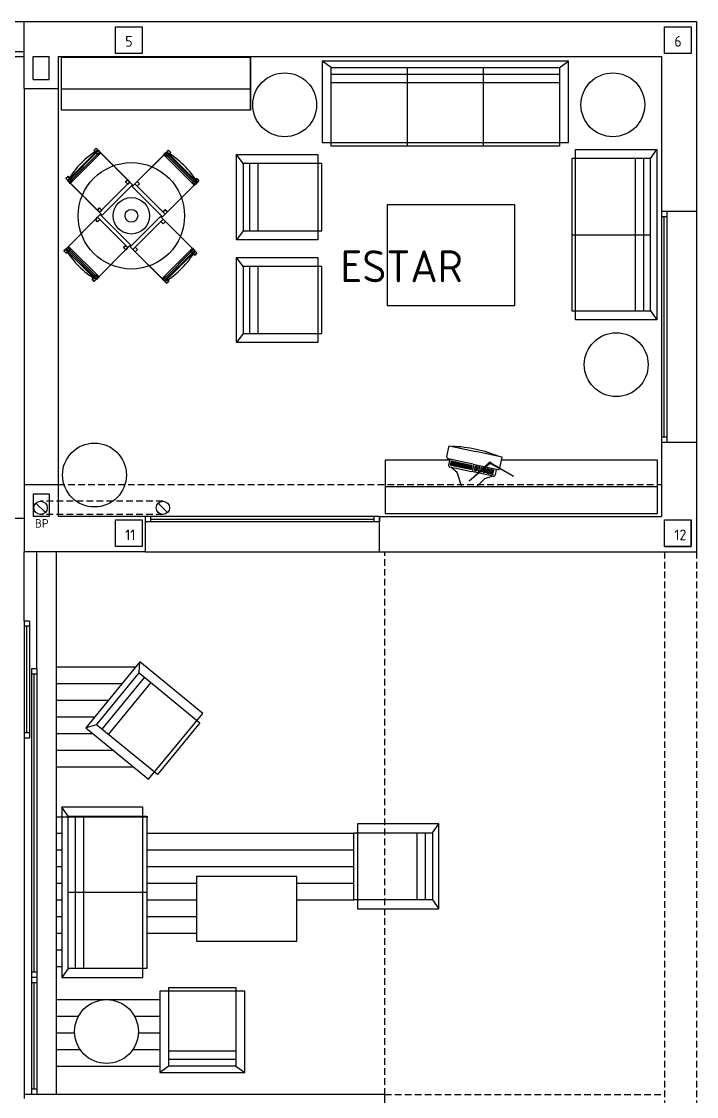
# Model space of a CAD drawing. Extents: x 37594 to 44658, y -15488 to -11373.
# Drawn here: x 43347 to 43981, y -12382 to -11373 of the extents above; entities that cross this region are included whole.
import ezdxf

# ---------------------------------------------------------------- set-up
doc = ezdxf.new("R2010")
doc.units = 0
doc.header["$LTSCALE"] = 25
doc.header["$MEASUREMENT"] = 0
doc.linetypes.add('RAYITAS', pattern=[0.375, 0.25, -0.125])
for name, color, linetype in [('CARASFIJAS', 3, 'CONTINUOUS'), ('CARPINTERIA', 5, 'CONTINUOUS'), ('MUEBLES', 4, 'CONTINUOUS'), ('MUROS', 1, 'CONTINUOUS'), ('PAVIMENTOS', 4, 'CONTINUOUS'), ('PILARES', 2, 'CONTINUOUS'), ('PLANTA', 7, 'CONTINUOUS'), ('TEXTO', 10, 'CONTINUOUS'), ('TEXTOS', 10, 'CONTINUOUS'), ('TEXTOSPIL', 7, 'CONTINUOUS')]:
    doc.layers.add(name, color=color, linetype=linetype)
doc.styles.add('DIN', font='DIN')
doc.styles.add('FUTURA', font='din.shx', dxfattribs={"height": 30})

msp = doc.modelspace()

# ---------------------------------------------------------------- linework, layer by layer
at = {"layer": 'CARASFIJAS'}
for p, q in [((43435.3, -11377.7), (43460.3, -11377.7)), ((43460.3, -11377.7), (43460.3, -11402.7)), ((43951.2, -11377.7), (43976.2, -11377.7)), ((43976.2, -11377.7), (43976.2, -11402.7)), ((43460.3, -11840.7), (43460.3, -11865.7)), ((43976.2, -11865.7), (43976.2, -11840.7)), ((43460.3, -11865.7), (43435.3, -11865.7)), ((43951.2, -11865.7), (43976.2, -11865.7))]:
    msp.add_line(p, q, dxfattribs=at)
at = {"layer": 'CARPINTERIA'}
for p, q in [((43229.3, -11400.7), (43349.3, -11400.7)), ((43229.3, -11405.7), (43349.3, -11405.7)), ((43948.2, -11550.7), (43948.2, -11767.7)), ((43953.2, -11550.7), (43953.2, -11767.7)), ((43948.2, -11555.7), (43953.2, -11555.7)), ((43950.7, -11762.7), (43950.7, -11555.7)), ((43948.2, -11762.7), (43953.2, -11762.7)), ((43683.3, -11837.7), (43463.3, -11837.7)), ((43463.3, -11842.7), (43463.3, -11837.7)), ((43683.3, -11842.7), (43463.3, -11842.7)), ((43468.3, -11842.7), (43468.3, -11837.7)), ((43468.3, -11840.2), (43678.3, -11840.2)), ((43678.3, -11842.7), (43678.3, -11837.7)), ((43683.3, -11837.7), (43683.3, -11842.7)), ((43349.3, -11935.7), (43354.3, -11935.7)), ((43349.3, -11935.7), (43349.3, -12045.7)), ((43354.3, -11940.7), (43349.3, -11940.7)), ((43351.8, -12040.7), (43351.8, -11940.7)), ((43354.3, -11935.7), (43354.3, -12045.7)), ((43361.3, -11980.7), (43356.3, -11980.7)), ((43356.3, -11980.7), (43356.3, -12380.7)), ((43361.3, -11985.7), (43356.3, -11985.7)), ((43358.8, -12265.7), (43358.8, -11985.7)), ((43361.3, -11980.7), (43361.3, -12380.7)), ((43354.3, -12040.7), (43349.3, -12040.7)), ((43354.3, -12045.7), (43349.3, -12045.7)), ((43361.3, -12265.7), (43356.3, -12265.7)), ((43361.3, -12270.7), (43356.3, -12270.7)), ((43361.3, -12275.7), (43356.3, -12275.7)), ((43358.8, -12375.7), (43358.8, -12275.7)), ((43361.3, -12375.7), (43356.3, -12375.7))]:
    msp.add_line(p, q, dxfattribs=at)
at = {"layer": 'MUEBLES'}
for p, q in [((43561.9, -11455.7), (43561.9, -11405.7)), ((43638, -11415.9), (43629.5, -11409.9)), ((43852.5, -11415.9), (43861, -11409.9)), ((43709.5, -11489.9), (43709.5, -11415.9, 36.5)), ((43781, -11489.9), (43781, -11415.9, 36.5)), ((43852.5, -11422.4, 30.2), (43638, -11422.4)), ((43852.5, -11430.3), (43638, -11430.3)), ((43384.3, -11435.9), (43561.9, -11435.9)), ((43451.2, -11526, -75), (43418.6, -11493.3, -75)), ((43450.8, -11527.8, -75), (43483.3, -11495.3, -75)), ((43555, -11506.2), (43549, -11497.7)), ((43938, -11501.5), (43944, -11493)), ((43561.5, -11569.2, 30.2), (43561.5, -11506.2)), ((43569.4, -11569.2), (43569.4, -11506.2)), ((43923.6, -11501.5), (43923.6, -11644.5)), ((43931.5, -11501.5, 30.2), (43931.5, -11644.5)), ((43422.7, -11554.5, -75), (43390.3, -11522, -75)), ((43422.7, -11554.5, -75), (43451.2, -11526, -75)), ((43450.8, -11527.8, -75), (43479.3, -11556.3, -75)), ((43479.3, -11556.3, -75), (43512, -11523.6, -75)), ((43420.9, -11554.1, -75), (43388.3, -11586.7, -75)), ((43449.4, -11582.6, -75), (43420.9, -11554.1, -75)), ((43477.5, -11555.9, -75), (43449, -11584.4, -75)), ((43477.5, -11555.9, -75), (43510, -11588.3, -75)), ((43555, -11569.2), (43549, -11577.7)), ((43864, -11573), (43938, -11573, 36.5)), ((43449.4, -11582.6, -75), (43417, -11615, -75)), ((43449, -11584.4, -75), (43481.7, -11617, -75)), ((43555, -11602.7), (43549, -11594.2)), ((43561.5, -11665.7, 30.2), (43561.5, -11602.7)), ((43569.4, -11665.7), (43569.4, -11602.7)), ((43938, -11644.5), (43944, -11653)), ((43555, -11665.7), (43549, -11674.2)), ((43746.6, -11781.4), (43748.8, -11771.2)), ((43748.8, -11771.2), (43773.7, -11776.6)), ((43771.2, -11788.4), (43747.9, -11783.4)), ((43749.3, -11783.7), (43748.1, -11789.2)), ((43798.7, -11782), (43773.7, -11776.6)), ((43796.5, -11792.2), (43798.7, -11782)), ((43749.3, -11791.1), (43769.7, -11795.5)), ((43750.1, -11789.5), (43751, -11785.4)), ((43750.4, -11789.6), (43750.1, -11789.5)), ((43756.3, -11796.4), (43750.2, -11791.3)), ((43751.3, -11785.5), (43750.4, -11789.6)), ((43751, -11785.4), (43751.3, -11785.5)), ((43751.1, -11789.8), (43752, -11785.6)), ((43751.5, -11789.8), (43751.1, -11789.7)), ((43752.4, -11785.7), (43751.5, -11789.8)), ((43752, -11785.6), (43752.4, -11785.7)), ((43752.4, -11790), (43753.3, -11785.9)), ((43752.7, -11790.1), (43752.4, -11790)), ((43753.6, -11786), (43752.7, -11790.1)), ((43753.3, -11785.9), (43753.6, -11786)), ((43753.5, -11790.3), (43754.4, -11786.1)), ((43753.9, -11790.3), (43753.5, -11790.2)), ((43754.8, -11786.2), (43753.9, -11790.3)), ((43754.4, -11786.1), (43754.8, -11786.2)), ((43755.1, -11790.6), (43754.7, -11790.5)), ((43754.8, -11790.6), (43755.7, -11786.4)), ((43756, -11786.5), (43755.1, -11790.6)), ((43755.7, -11786.4), (43756, -11786.5)), ((43756.1, -11790.8), (43757, -11786.7)), ((43756.4, -11790.9), (43756.1, -11790.8)), ((43757.3, -11786.8), (43756.4, -11790.9)), ((43757, -11786.7), (43757.3, -11786.8)), ((43757.9, -11791.2), (43757.5, -11791.1)), ((43757.6, -11791.2), (43758.5, -11787)), ((43758.8, -11787.1), (43757.9, -11791.2)), ((43758.5, -11787), (43758.8, -11787.1)), ((43759.2, -11791.5), (43758.8, -11791.4)), ((43758.9, -11791.4), (43759.8, -11787.3)), ((43760.1, -11787.4), (43759.2, -11791.5)), ((43759.8, -11787.3), (43760.1, -11787.4)), ((43760.2, -11791.7), (43761.1, -11787.6)), ((43760.6, -11791.8), (43760.2, -11791.7)), ((43761.5, -11787.7), (43760.6, -11791.8)), ((43761.1, -11787.6), (43761.5, -11787.7)), ((43762.1, -11792.1), (43761.7, -11792)), ((43761.8, -11792.1), (43762.7, -11787.9)), ((43763, -11788), (43762.1, -11792.1)), ((43762.7, -11787.9), (43763, -11788)), ((43763.8, -11792.5), (43763.4, -11792.4)), ((43763.5, -11792.4), (43764.4, -11788.3)), ((43764.7, -11788.4), (43763.8, -11792.5)), ((43764.4, -11788.3), (43764.7, -11788.4)), ((43765.2, -11792.8), (43764.8, -11792.7)), ((43764.9, -11792.7), (43765.8, -11788.6)), ((43766.1, -11788.7), (43765.2, -11792.8)), ((43765.8, -11788.6), (43766.1, -11788.7)), ((43766.5, -11793), (43766.1, -11793)), ((43766.2, -11793), (43767.1, -11788.9)), ((43767.4, -11789), (43766.5, -11793)), ((43767.1, -11788.9), (43767.4, -11789)), ((43767.5, -11793.3), (43768.4, -11789.2)), ((43767.9, -11793.3), (43767.5, -11793.3)), ((43767.7, -11804.6), (43786, -11787.2)), ((43786.7, -11788.1), (43767.7, -11804.6)), ((43768.8, -11789.2), (43767.9, -11793.3)), ((43768.4, -11789.2), (43768.8, -11789.2)), ((43769.3, -11793.6), (43768.9, -11793.6)), ((43769, -11793.6), (43769.9, -11789.5)), ((43770.2, -11789.6), (43769.3, -11793.6)), ((43769.9, -11789.5), (43770.2, -11789.6)), ((43771.6, -11789.9), (43770.8, -11794)), ((43771.1, -11794.1), (43772, -11789.9)), ((43771.2, -11788.4), (43794.5, -11793.4)), ((43772, -11789.9), (43771.6, -11789.9)), ((43773.1, -11790.2), (43772.2, -11794.3)), ((43772.5, -11794.4), (43773.4, -11790.2)), ((43773.4, -11790.2), (43773.1, -11790.2)), ((43774.4, -11790.5), (43773.5, -11794.6)), ((43773.9, -11794.7), (43774.8, -11790.5)), ((43774.8, -11790.5), (43774.4, -11790.5)), ((43775.7, -11790.8), (43774.8, -11794.8)), ((43775.2, -11795), (43776.1, -11790.8)), ((43776.1, -11790.8), (43775.7, -11790.8)), ((43777.1, -11791.1), (43776.3, -11795.1)), ((43776.6, -11795.3), (43777.5, -11791.1)), ((43777.5, -11791.1), (43777.1, -11791.1)), ((43778.8, -11791.4), (43778.1, -11794.7)), ((43778.6, -11794.3), (43779.2, -11791.5)), ((43779.2, -11791.5), (43778.8, -11791.4)), ((43779.8, -11796), (43780.3, -11793.7)), ((43780.4, -11791.8), (43780.1, -11792.8)), ((43780.7, -11791.8), (43780.4, -11791.8)), ((43780.6, -11792.4), (43780.7, -11791.8)), ((43781.6, -11792.5), (43780.8, -11796.1)), ((43781.2, -11796.3), (43782, -11792.2)), ((43783, -11792.3), (43782.2, -11796.4)), ((43782.5, -11796.5), (43783.4, -11792.4)), ((43783.4, -11792.4), (43783, -11792.3)), ((43784.5, -11792.6), (43783.6, -11796.7)), ((43783.9, -11796.9), (43784.8, -11792.7)), ((43784.8, -11792.7), (43784.5, -11792.6)), ((43785.8, -11792.9), (43784.9, -11797)), ((43785.2, -11797.1), (43786.1, -11793)), ((43786.1, -11793), (43785.8, -11792.9)), ((43787.1, -11793.2), (43786.2, -11797.3)), ((43786.5, -11797.4), (43787.4, -11793.3)), ((43787.4, -11793.3), (43787.1, -11793.2)), ((43788.2, -11793.4), (43787.3, -11797.5)), ((43809.1, -11799.8), (43787.4, -11788)), ((43787.6, -11797.7), (43788.5, -11793.5)), ((43787.9, -11787.2), (43809.1, -11799.8)), ((43788.5, -11793.5), (43788.2, -11793.4)), ((43789.5, -11793.7), (43788.6, -11797.8)), ((43788.9, -11797.9), (43789.8, -11793.8)), ((43789.8, -11793.8), (43789.5, -11793.7)), ((43793.1, -11793.1), (43791.9, -11798.7)), ((43760.8, -11809.7), (43756.3, -11796.4)), ((43790, -11799.9), (43769.7, -11795.5)), ((43770.8, -11794), (43771.1, -11794)), ((43772.2, -11794.3), (43772.6, -11794.3)), ((43773.5, -11794.6), (43773.9, -11794.6)), ((43774.4, -11809.7), (43782.2, -11802)), ((43774.8, -11794.8), (43775.2, -11794.9)), ((43776.3, -11795.1), (43776.6, -11795.2)), ((43778.1, -11795.5), (43778.3, -11795.6)), ((43778.3, -11795.6), (43778.3, -11795.4)), ((43779.9, -11794.1), (43779.5, -11795.8)), ((43779.5, -11795.8), (43779.9, -11795.9)), ((43780.8, -11796.1), (43781.2, -11796.2)), ((43782.2, -11796.4), (43782.5, -11796.5)), ((43782.2, -11802), (43789.1, -11799.7)), ((43783.6, -11796.7), (43784, -11796.8)), ((43784.9, -11797), (43785.3, -11797.1)), ((43786.2, -11797.3), (43786.6, -11797.4)), ((43787.3, -11797.5), (43787.7, -11797.6)), ((43788.6, -11797.8), (43789, -11797.9)), ((43790.5, -11793.9), (43789.6, -11798)), ((43789.6, -11798), (43790, -11798.1)), ((43789.9, -11798.2), (43790.8, -11794)), ((43790.8, -11794), (43790.5, -11793.9)), ((43944.7, -11809.7), (43688.5, -11809.7)), ((43457.3, -11984.5), (43458, -11974.1)), ((43462.3, -11988.6, 30.2), (43422.3, -12037.3)), ((43468.4, -11993.6), (43428.4, -12042.3)), ((43417.3, -12033.2), (43407.3, -12036)), ((43390.6, -12119.2), (43384.6, -12110.7)), ((43397.1, -12119.2, 30.2), (43397.1, -12262.2)), ((43405, -12119.2), (43405, -12262.2)), ((43733.1, -12134.8), (43739.1, -12126.3)), ((43718.7, -12197.8), (43718.7, -12134.8)), ((43726.6, -12197.8, 30.2), (43726.6, -12134.8)), ((43464.6, -12190.7), (43390.6, -12190.7, 36.5)), ((43733.1, -12197.8), (43739.1, -12206.3)), ((43390.6, -12262.2), (43384.6, -12270.7)), ((43485.3, -12339.5), (43548.3, -12339.5)), ((43485.3, -12347.4, 30.2), (43548.3, -12347.4)), ((43485.3, -12353.9), (43476.8, -12359.9)), ((43548.3, -12353.9), (43556.8, -12359.9))]:
    msp.add_line(p, q, dxfattribs=at)
for points in [[(43561.9, -11455.9), (43384.3, -11455.9), (43384.3, -11406.3), (43561.9, -11406.3)], [(43861, -11409.9), (43629.5, -11409.9), (43629.5, -11486.3), (43861, -11486.3)], [(43852.5, -11489.9), (43638, -11489.9), (43638, -11415.9), (43852.5, -11415.9)], [(43549, -11577.7), (43549, -11497.7), (43625.4, -11497.7), (43625.4, -11577.7)], [(43944, -11493), (43944, -11653), (43867.6, -11653), (43867.6, -11493)], [(43629, -11569.2), (43629, -11506.2), (43555, -11506.2), (43555, -11569.2)], [(43864, -11501.5), (43864, -11644.5), (43938, -11644.5), (43938, -11501.5)], [(43690.5, -11639.4), (43810.5, -11639.4), (43810.5, -11545), (43690.5, -11545)], [(43549, -11674.2), (43549, -11594.2), (43625.4, -11594.2), (43625.4, -11674.2)], [(43629, -11665.7), (43629, -11602.7), (43555, -11602.7), (43555, -11665.7)], [(43458, -11974.1), (43407.3, -12036), (43466.3, -12084.4), (43517.1, -12022.6)], [(43514.5, -12031.4), (43474.5, -12080.1), (43417.3, -12033.2), (43457.3, -11984.5)], [(43384.6, -12110.7), (43384.6, -12270.7), (43461, -12270.7), (43461, -12110.7)], [(43464.6, -12119.2), (43464.6, -12262.2), (43390.6, -12262.2), (43390.6, -12119.2)], [(43739.1, -12206.3), (43739.1, -12126.3), (43662.7, -12126.3), (43662.7, -12206.3)], [(43659.1, -12197.8), (43659.1, -12134.8), (43733.1, -12134.8), (43733.1, -12197.8)], [(43605.6, -12236.5), (43605.6, -12175.9), (43511.3, -12175.9), (43511.3, -12236.5)], [(43476.8, -12359.9), (43556.8, -12359.9), (43556.8, -12283.5), (43476.8, -12283.5)], [(43485.3, -12279.9), (43548.3, -12279.9), (43548.3, -12353.9), (43485.3, -12353.9)]]:
    msp.add_lwpolyline(points, close=True, dxfattribs=at)
msp.add_lwpolyline([(43749.1, -11784.7), (43688.5, -11784.7), (43688.5, -11834.7), (43944.7, -11834.7), (43944.7, -11784.7), (43798.1, -11784.7)], dxfattribs=at)
for centre, radius in [((43594.2, -11450.9), 30), ((43902.6, -11450.9), 30), ((43450.1, -11555.2), 50), ((43450.1, -11555.2, -75), 17.1), ((43450.1, -11555.2, -70), 6), ((43905.8, -11695), 30), ((43415.4, -11798.7), 30), ((43786.9, -11787.3), 0.907), ((43426.7, -12321.4), 30)]:
    msp.add_circle(centre, radius, dxfattribs=at)
for centre, radius, start, end in [((43461, -11563.6, -75), 82, 121.0622, 149.5557), ((43441.8, -11566, -75), 82, 31.0622, 59.5557), ((43458.5, -11544.3, -75), 82, 211.0622, 239.5557), ((43439.3, -11546.8, -75), 82, 301.0622, 329.5557), ((43749.7, -11873.4), 101.6, 76.1082, 88.8811), ((43748.2, -11781.8), 1.62, 167.8057, 257.8057), ((43755.7, -11874.7), 101.6, 66.7302, 79.5031), ((43749.7, -11789.5), 1.62, 167.8057, 257.8057), ((43794.9, -11791.9), 1.62, 257.8057, 347.8057), ((43790.3, -11798.3), 1.62, 257.8057, 347.8057)]:
    msp.add_arc(centre, radius, start, end, dxfattribs=at)
for points in [[(43481.1, -11616.5, 4.9), (43479.4, -11614.8, -31), (43481.5, -11612.6, -31), (43483.2, -11614.4, 4.9)], [(43479.4, -11614.8, -31), (43479.4, -11614.8, -31), (43481.5, -11612.6, -31)], [(43483.6, -11614.8, -31.2), (43481.5, -11612.6, -31), (43479.4, -11614.8, -31), (43481.5, -11616.9, -31.2)], [(43481.5, -11616.9, -31.2), (43479.4, -11614.8, -31), (43481.1, -11616.5, 4.9), (43483.2, -11618.6, 4.7)], [(43483.2, -11618.6, 4.7), (43481.1, -11616.5, 4.9), (43483.2, -11614.4, 4.9), (43485.3, -11616.5, 4.7)], [(43483.2, -11614.4, 4.9), (43481.5, -11612.6, -31), (43483.6, -11614.8, -31.2), (43485.3, -11616.5, 4.7)], [(43481.5, -11612.6, -31), (43481.5, -11612.6, -31), (43481.5, -11612.6, -31), (43483.6, -11614.8, -31.2)], [(43485.3, -11616.5, 4.7), (43483.6, -11614.8, -31.2), (43481.5, -11616.9, -31.2), (43483.2, -11618.6, 4.7)], [(43483.2, -11618.6, 4.7), (43481.5, -11616.9, -31.2), (43483.2, -11618.6, 4.7)], [(43483.2, -11618.6, 4.7), (43483.2, -11618.6, 4.7), (43485.3, -11616.5, 4.7)]]:
    msp.add_3dface(points, dxfattribs=at)
at = {"layer": 'MUROS'}
for p, q in [((43349.3, -11372.7), (43981.2, -11372.7)), ((43349.3, -11435.7), (43349.3, -11372.7)), ((43981.2, -11372.7), (43981.2, -11550.7)), ((43357.8, -11427.2), (43357.8, -11405.7)), ((43357.8, -11405.7), (43372.8, -11405.7)), ((43372.8, -11427.2), (43372.8, -11405.7)), ((43381.3, -11405.7), (43948.2, -11405.7)), ((43381.3, -11405.7), (43381.3, -11435.7)), ((43948.2, -11405.7), (43948.2, -11550.7)), ((43357.8, -11427.2), (43372.8, -11427.2)), ((43349.3, -11435.7), (43381.3, -11435.7)), ((43948.2, -11550.7), (43981.2, -11550.7)), ((43948.2, -11767.7), (43981.2, -11767.7)), ((43948.2, -11767.7), (43948.2, -11837.7)), ((43981.2, -11767.7), (43981.2, -11870.7)), ((43349.3, -11807.7), (43349.3, -11870.7)), ((43349.3, -11807.7), (43381.3, -11807.7)), ((43381.3, -11807.7), (43381.3, -11837.7)), ((43357.8, -11816.2), (43372.8, -11816.2)), ((43357.8, -11816.2), (43357.8, -11837.7)), ((43372.8, -11816.2), (43372.8, -11837.7)), ((43372.8, -11837.7), (43357.8, -11837.7)), ((43463.3, -11837.7), (43381.3, -11837.7)), ((43463.3, -11870.7), (43463.3, -11837.7)), ((43683.3, -11870.7), (43683.3, -11837.7)), ((43683.3, -11837.7), (43948.2, -11837.7)), ((43463.3, -11870.7), (43349.3, -11870.7)), ((43683.3, -11870.7), (43981.2, -11870.7)), ((43349.3, -12380.7), (43349.3, -12384.2)), ((43688.3, -12380.7), (43349.3, -12380.7)), ((43688.3, -12435.2), (43688.3, -12380.7))]:
    msp.add_line(p, q, dxfattribs=at)
at = {"layer": 'PAVIMENTOS'}
for p, q in [((43379.3, -11978.9), (43454.1, -11978.9)), ((43379.3, -11994.6), (43441.2, -11994.6)), ((43379.3, -12010.2), (43428.4, -12010.2)), ((43379.3, -12025.8), (43415.6, -12025.8)), ((43379.3, -12041.4), (43413.9, -12041.4)), ((43379.3, -12057.1), (43433, -12057.1)), ((43379.3, -12072.7), (43452, -12072.7)), ((43379.3, -12119.6), (43465.5, -12119.6)), ((43379.3, -12135.2), (43384.6, -12135.2)), ((43464.6, -12135.2), (43659.1, -12135.2)), ((43379.3, -12150.8), (43384.6, -12150.8)), ((43464.6, -12150.8), (43659.1, -12150.8)), ((43379.3, -12166.4), (43384.6, -12166.4)), ((43464.6, -12166.4), (43659.1, -12166.4)), ((43379.3, -12182.1), (43384.6, -12182.1)), ((43464.6, -12182.1), (43511.3, -12182.1)), ((43605.6, -12182.1), (43659.1, -12182.1)), ((43379.3, -12197.7), (43384.6, -12197.7)), ((43464.6, -12197.7), (43511.3, -12197.7)), ((43605.6, -12197.7), (43659.1, -12197.7)), ((43379.3, -12213.3), (43384.6, -12213.3)), ((43464.6, -12213.3), (43511.3, -12213.3)), ((43379.3, -12228.9), (43384.6, -12228.9)), ((43464.6, -12228.9), (43511.3, -12228.9)), ((43379.3, -12244.6), (43384.6, -12244.6)), ((43379.3, -12260.2), (43384.6, -12260.2)), ((43379.3, -12291.4), (43476.8, -12291.4)), ((43379.3, -12307.1), (43400.3, -12307.1)), ((43453, -12307.1), (43476.8, -12307.1)), ((43379.3, -12322.7), (43396.7, -12322.7)), ((43456.6, -12322.7), (43476.8, -12322.7)), ((43379.3, -12338.3), (43402, -12338.3)), ((43451.4, -12338.3), (43476.8, -12338.3)), ((43379.3, -12353.9), (43476.8, -12353.9))]:
    msp.add_line(p, q, dxfattribs=at)
at = {"layer": 'PILARES'}
for points in [[(43435.3, -11377.7), (43460.3, -11377.7), (43460.3, -11402.7), (43435.3, -11402.7)], [(43951.2, -11377.7), (43976.2, -11377.7), (43976.2, -11402.7), (43951.2, -11402.7)], [(43435.3, -11840.7), (43460.3, -11840.7), (43460.3, -11865.7), (43435.3, -11865.7)], [(43951.2, -11840.7), (43976.2, -11840.7), (43976.2, -11865.7), (43951.2, -11865.7)]]:
    msp.add_lwpolyline(points, close=True, dxfattribs=at)
at = {"layer": 'PLANTA'}
for p, q in [((43229.3, -11372.7), (43349.3, -11372.7)), ((43349.3, -11435.7), (43349.3, -11807.7)), ((43381.3, -11435.7), (43381.3, -11807.7)), ((43981.2, -11550.7), (43981.2, -11767.7)), ((43360.4, -11825.1), (43369.3, -11834)), ((42949.3, -11839.2), (43349.3, -11839.2)), ((43463.3, -11837.7), (43463.3, -11837.7)), ((43683.3, -11837.7), (43683.3, -11837.7)), ((43349.3, -11935.7), (43349.3, -11870.7)), ((43361.3, -11980.7), (43361.3, -11870.7)), ((43379.3, -11870.7), (43379.3, -11980.7)), ((43379.3, -11870.7), (43379.3, -12380.7)), ((43463.3, -11870.7), (43683.3, -11870.7)), ((43349.3, -12045.7), (43349.3, -12380.7))]:
    msp.add_line(p, q, dxfattribs=at)
at = {"layer": 'PLANTA', "linetype": 'RAYITAS'}
for p, q in [((43381.3, -11807.7), (43948.2, -11807.7)), ((43479.7, -11823.3), (43364.8, -11823.3)), ((43479.7, -11835.8), (43364.8, -11835.8)), ((43688.3, -12380.7), (43688.3, -11870.7)), ((43951.2, -11870.7), (43951.2, -12813.7)), ((43981.2, -11870.7), (43981.2, -12843.7)), ((43688.3, -12380.7), (43951.2, -12380.7))]:
    msp.add_line(p, q, dxfattribs=at)
at = {"layer": 'PLANTA', "color": 4}
msp.add_line((43475.2, -11825.1), (43484.1, -11834), dxfattribs=at)
at = {"layer": 'PLANTA'}
msp.add_circle((43364.8, -11829.5), 6.25, dxfattribs=at)
at = {"layer": 'PLANTA', "color": 4}
msp.add_circle((43479.7, -11829.5), 6.25, dxfattribs=at)

# ---------------------------------------------------------------- texts
at = {"layer": 'TEXTO', "color": 0, "style": 'FUTURA'}
msp.add_text('ESTAR', height=30, dxfattribs=at).set_placement((43646.6, -11617.6))
at = {"layer": 'TEXTOS', "style": 'DIN'}
msp.add_text('BP', height=8, dxfattribs=at).set_placement((43359.5, -11848.1))
at = {"layer": 'TEXTOSPIL', "style": 'DIN'}
for s, p in [('5', (43444.3, -11396.3)), ('6', (43960.4, -11396.3)), ('11', (43444.3, -11859.9)), ('12', (43960.4, -11859.9))]:
    msp.add_text(s, height=10, dxfattribs=at).set_placement(p)

# ---------------------------------------------------------------- meshes
at = {"layer": 'MUEBLES'}
mesh = msp.add_polymesh((6, 3), dxfattribs=at)
for k, corner in enumerate([(43448.7, -11523.4, -31), (43448.7, -11523.4, -33), (43448.7, -11523.4, -33), (43420.2, -11551.9, -31), (43420.2, -11551.9, -33), (43420.2, -11551.9, -33), (43390.1, -11521.9, -31), (43390.1, -11521.9, -33), (43420.2, -11551.9, -33), (43418.6, -11493.4, -31), (43418.6, -11493.4, -33), (43448.7, -11523.4, -33), (43418.6, -11493.4, -31), (43418.6, -11493.4, -31), (43448.7, -11523.4, -31), (43390.1, -11521.9, -31), (43390.1, -11521.9, -31), (43420.2, -11551.9, -31)]):
    mesh.set_mesh_vertex(divmod(k, 3), corner)
mesh = msp.add_polymesh((6, 3), dxfattribs=at)
for k, corner in enumerate([(43420.4, -11495.1, 5), (43421.3, -11496.1, -14.9), (43421.3, -11496.1, -14.9), (43391.8, -11523.7, 5), (43392.7, -11524.7, -14.9), (43392.7, -11524.7, -14.9), (43390.7, -11522.6, 4.9), (43391.7, -11523.6, -15), (43392.7, -11524.7, -14.9), (43419.3, -11494, 4.9), (43420.3, -11495, -15), (43421.3, -11496.1, -14.9), (43419.3, -11494, 4.9), (43419.3, -11494, 4.9), (43420.4, -11495.1, 5), (43390.7, -11522.6, 4.9), (43390.7, -11522.6, 4.9), (43391.8, -11523.7, 5)]):
    mesh.set_mesh_vertex(divmod(k, 3), corner)
mesh = msp.add_polymesh((6, 3), dxfattribs=at)
for k, corner in enumerate([(43419.2, -11493.9, 4.9), (43420.9, -11495.6, -31), (43420.9, -11495.6, -31), (43417.1, -11496, 4.9), (43418.8, -11497.7, -31), (43418.8, -11497.7, -31), (43414.9, -11493.9, 4.7), (43416.7, -11495.6, -31.2), (43418.8, -11497.7, -31), (43417.1, -11491.7, 4.7), (43418.8, -11493.5, -31.2), (43420.9, -11495.6, -31), (43417.1, -11491.7, 4.7), (43417.1, -11491.7, 4.7), (43419.2, -11493.9, 4.9), (43414.9, -11493.9, 4.7), (43414.9, -11493.9, 4.7), (43417.1, -11496, 4.9)]):
    mesh.set_mesh_vertex(divmod(k, 3), corner)
mesh = msp.add_polymesh((6, 3), dxfattribs=at)
for k, corner in enumerate([(43420.9, -11495.6, -33), (43420.9, -11495.6, -75), (43420.9, -11495.6, -75), (43418.8, -11497.7, -33), (43418.8, -11497.7, -75), (43418.8, -11497.7, -75), (43416.6, -11495.6, -33), (43416.6, -11495.6, -75), (43418.8, -11497.7, -75), (43418.8, -11493.5, -33), (43418.8, -11493.5, -75), (43420.9, -11495.6, -75), (43418.8, -11493.5, -33), (43418.8, -11493.5, -33), (43420.9, -11495.6, -33), (43416.6, -11495.6, -33), (43416.6, -11495.6, -33), (43418.8, -11497.7, -33)]):
    mesh.set_mesh_vertex(divmod(k, 3), corner)
mesh = msp.add_polymesh((6, 3), dxfattribs=at)
for k, corner in enumerate([(43481.9, -11553.7, -31), (43481.9, -11553.7, -33), (43481.9, -11553.7, -33), (43453.4, -11525.2, -31), (43453.4, -11525.2, -33), (43453.4, -11525.2, -33), (43483.4, -11495.2, -31), (43483.4, -11495.2, -33), (43453.4, -11525.2, -33), (43511.9, -11523.7, -31), (43511.9, -11523.7, -33), (43481.9, -11553.7, -33), (43511.9, -11523.7, -31), (43511.9, -11523.7, -31), (43481.9, -11553.7, -31), (43483.4, -11495.2, -31), (43483.4, -11495.2, -31), (43453.4, -11525.2, -31)]):
    mesh.set_mesh_vertex(divmod(k, 3), corner)
mesh = msp.add_polymesh((6, 3), dxfattribs=at)
for k, corner in enumerate([(43510.2, -11525.4, 5), (43509.2, -11526.4, -14.9), (43509.2, -11526.4, -14.9), (43481.6, -11496.8, 5), (43480.6, -11497.8, -14.9), (43480.6, -11497.8, -14.9), (43482.7, -11495.7, 4.9), (43481.7, -11496.7, -15), (43480.6, -11497.8, -14.9), (43511.3, -11524.3, 4.9), (43510.3, -11525.3, -15), (43509.2, -11526.4, -14.9), (43511.3, -11524.3, 4.9), (43511.3, -11524.3, 4.9), (43510.2, -11525.4, 5), (43482.7, -11495.7, 4.9), (43482.7, -11495.7, 4.9), (43481.6, -11496.8, 5)]):
    mesh.set_mesh_vertex(divmod(k, 3), corner)
mesh = msp.add_polymesh((6, 3), dxfattribs=at)
for k, corner in enumerate([(43485, -11497.8, 4.9), (43483.3, -11499.5, -31), (43483.3, -11499.5, -31), (43482.9, -11495.7, 4.9), (43481.2, -11497.4, -31), (43481.2, -11497.4, -31), (43485, -11493.6, 4.7), (43483.3, -11495.3, -31.2), (43481.2, -11497.4, -31), (43487.2, -11495.7, 4.7), (43485.4, -11497.4, -31.2), (43483.3, -11499.5, -31), (43487.2, -11495.7, 4.7), (43487.2, -11495.7, 4.7), (43485, -11497.8, 4.9), (43485, -11493.6, 4.7), (43485, -11493.6, 4.7), (43482.9, -11495.7, 4.9)]):
    mesh.set_mesh_vertex(divmod(k, 3), corner)
mesh = msp.add_polymesh((6, 3), dxfattribs=at)
for k, corner in enumerate([(43483.3, -11499.5, -33), (43483.3, -11499.5, -75), (43483.3, -11499.5, -75), (43481.2, -11497.4, -33), (43481.2, -11497.4, -75), (43481.2, -11497.4, -75), (43483.3, -11495.3, -33), (43483.3, -11495.3, -75), (43481.2, -11497.4, -75), (43485.4, -11497.4, -33), (43485.4, -11497.4, -75), (43483.3, -11499.5, -75), (43485.4, -11497.4, -33), (43485.4, -11497.4, -33), (43483.3, -11499.5, -33), (43483.3, -11495.3, -33), (43483.3, -11495.3, -33), (43481.2, -11497.4, -33)]):
    mesh.set_mesh_vertex(divmod(k, 3), corner)
mesh = msp.add_polymesh((6, 3), dxfattribs=at)
for k, corner in enumerate([(43392.8, -11520.3, 4.9), (43394.5, -11522, -31), (43394.5, -11522, -31), (43390.6, -11522.4, 4.9), (43392.4, -11524.1, -31), (43392.4, -11524.1, -31), (43388.5, -11520.3, 4.7), (43390.3, -11522, -31.2), (43392.4, -11524.1, -31), (43390.7, -11518.2, 4.7), (43392.4, -11519.9, -31.2), (43394.5, -11522, -31), (43390.7, -11518.2, 4.7), (43390.7, -11518.2, 4.7), (43392.8, -11520.3, 4.9), (43388.5, -11520.3, 4.7), (43388.5, -11520.3, 4.7), (43390.6, -11522.4, 4.9)]):
    mesh.set_mesh_vertex(divmod(k, 3), corner)
mesh = msp.add_polymesh((6, 3), dxfattribs=at)
for k, corner in enumerate([(43394.5, -11522, -33), (43394.5, -11522, -75), (43394.5, -11522, -75), (43392.4, -11524.1, -33), (43392.4, -11524.1, -75), (43392.4, -11524.1, -75), (43390.3, -11522, -33), (43390.3, -11522, -75), (43392.4, -11524.1, -75), (43392.4, -11519.9, -33), (43392.4, -11519.9, -75), (43394.5, -11522, -75), (43392.4, -11519.9, -33), (43392.4, -11519.9, -33), (43394.5, -11522, -33), (43390.3, -11522, -33), (43390.3, -11522, -33), (43392.4, -11524.1, -33)]):
    mesh.set_mesh_vertex(divmod(k, 3), corner)
mesh = msp.add_polymesh((6, 3), dxfattribs=at)
for k, corner in enumerate([(43511.5, -11524.2, 4.9), (43509.7, -11525.9, -31), (43509.7, -11525.9, -31), (43509.3, -11522.1, 4.9), (43507.6, -11523.8, -31), (43507.6, -11523.8, -31), (43511.4, -11520, 4.7), (43509.7, -11521.7, -31.2), (43507.6, -11523.8, -31), (43513.6, -11522.1, 4.7), (43511.8, -11523.8, -31.2), (43509.7, -11525.9, -31), (43513.6, -11522.1, 4.7), (43513.6, -11522.1, 4.7), (43511.5, -11524.2, 4.9), (43511.4, -11520, 4.7), (43511.4, -11520, 4.7), (43509.3, -11522.1, 4.9)]):
    mesh.set_mesh_vertex(divmod(k, 3), corner)
mesh = msp.add_polymesh((6, 3), dxfattribs=at)
for k, corner in enumerate([(43448.7, -11523.4, -33), (43448.7, -11523.4, -75), (43448.7, -11523.4, -75), (43446.6, -11525.6, -33), (43446.6, -11525.6, -75), (43446.6, -11525.6, -75), (43444.5, -11523.4, -33), (43444.5, -11523.4, -75), (43446.6, -11525.6, -75), (43446.6, -11521.3, -33), (43446.6, -11521.3, -75), (43448.7, -11523.4, -75), (43446.6, -11521.3, -33), (43446.6, -11521.3, -33), (43448.7, -11523.4, -33), (43444.5, -11523.4, -33), (43444.5, -11523.4, -33), (43446.6, -11525.6, -33)]):
    mesh.set_mesh_vertex(divmod(k, 3), corner)
mesh = msp.add_polymesh((6, 3), dxfattribs=at)
for k, corner in enumerate([(43455.5, -11527.4, -33), (43455.5, -11527.4, -75), (43455.5, -11527.4, -75), (43453.4, -11525.2, -33), (43453.4, -11525.2, -75), (43453.4, -11525.2, -75), (43455.5, -11523.1, -33), (43455.5, -11523.1, -75), (43453.4, -11525.2, -75), (43457.6, -11525.2, -33), (43457.6, -11525.2, -75), (43455.5, -11527.4, -75), (43457.6, -11525.2, -33), (43457.6, -11525.2, -33), (43455.5, -11527.4, -33), (43455.5, -11523.1, -33), (43455.5, -11523.1, -33), (43453.4, -11525.2, -33)]):
    mesh.set_mesh_vertex(divmod(k, 3), corner)
mesh = msp.add_polymesh((6, 3), dxfattribs=at)
for k, corner in enumerate([(43509.7, -11525.9, -33), (43509.7, -11525.9, -75), (43509.7, -11525.9, -75), (43507.6, -11523.8, -33), (43507.6, -11523.8, -75), (43507.6, -11523.8, -75), (43509.7, -11521.7, -33), (43509.7, -11521.7, -75), (43507.6, -11523.8, -75), (43511.8, -11523.8, -33), (43511.8, -11523.8, -75), (43509.7, -11525.9, -75), (43511.8, -11523.8, -33), (43511.8, -11523.8, -33), (43509.7, -11525.9, -33), (43509.7, -11521.7, -33), (43509.7, -11521.7, -33), (43507.6, -11523.8, -33)]):
    mesh.set_mesh_vertex(divmod(k, 3), corner)
mesh = msp.add_polymesh((6, 3), dxfattribs=at)
for k, corner in enumerate([(43422.3, -11549.8, -33), (43422.3, -11549.8, -75), (43422.3, -11549.8, -75), (43420.2, -11551.9, -33), (43420.2, -11551.9, -75), (43420.2, -11551.9, -75), (43418.1, -11549.8, -33), (43418.1, -11549.8, -75), (43420.2, -11551.9, -75), (43420.2, -11547.7, -33), (43420.2, -11547.7, -75), (43422.3, -11549.8, -75), (43420.2, -11547.7, -33), (43420.2, -11547.7, -33), (43422.3, -11549.8, -33), (43418.1, -11549.8, -33), (43418.1, -11549.8, -33), (43420.2, -11551.9, -33)]):
    mesh.set_mesh_vertex(divmod(k, 3), corner)
mesh = msp.add_polymesh((6, 3), dxfattribs=at)
for k, corner in enumerate([(43481.9, -11553.7, -33), (43481.9, -11553.7, -75), (43481.9, -11553.7, -75), (43479.7, -11551.6, -33), (43479.7, -11551.6, -75), (43479.7, -11551.6, -75), (43481.9, -11549.5, -33), (43481.9, -11549.5, -75), (43479.7, -11551.6, -75), (43484, -11551.6, -33), (43484, -11551.6, -75), (43481.9, -11553.7, -75), (43484, -11551.6, -33), (43484, -11551.6, -33), (43481.9, -11553.7, -33), (43481.9, -11549.5, -33), (43481.9, -11549.5, -33), (43479.7, -11551.6, -33)]):
    mesh.set_mesh_vertex(divmod(k, 3), corner)
mesh = msp.add_polymesh((6, 3), dxfattribs=at)
for k, corner in enumerate([(43418.4, -11556.6, -31), (43418.4, -11556.6, -33), (43418.4, -11556.6, -33), (43446.9, -11585.1, -31), (43446.9, -11585.1, -33), (43446.9, -11585.1, -33), (43416.8, -11615.2, -31), (43416.8, -11615.2, -33), (43446.9, -11585.1, -33), (43388.3, -11586.7, -31), (43388.3, -11586.7, -33), (43418.4, -11556.6, -33), (43388.3, -11586.7, -31), (43388.3, -11586.7, -31), (43418.4, -11556.6, -31), (43416.8, -11615.2, -31), (43416.8, -11615.2, -31), (43446.9, -11585.1, -31)]):
    mesh.set_mesh_vertex(divmod(k, 3), corner)
mesh = msp.add_polymesh((6, 3), dxfattribs=at)
for k, corner in enumerate([(43418.4, -11556.6, -33), (43418.4, -11556.6, -75), (43418.4, -11556.6, -75), (43420.5, -11558.7, -33), (43420.5, -11558.7, -75), (43420.5, -11558.7, -75), (43418.4, -11560.8, -33), (43418.4, -11560.8, -75), (43420.5, -11558.7, -75), (43416.3, -11558.7, -33), (43416.3, -11558.7, -75), (43418.4, -11556.6, -75), (43416.3, -11558.7, -33), (43416.3, -11558.7, -33), (43418.4, -11556.6, -33), (43418.4, -11560.8, -33), (43418.4, -11560.8, -33), (43420.5, -11558.7, -33)]):
    mesh.set_mesh_vertex(divmod(k, 3), corner)
mesh = msp.add_polymesh((6, 3), dxfattribs=at)
for k, corner in enumerate([(43451.6, -11586.9, -31), (43451.6, -11586.9, -33), (43451.6, -11586.9, -33), (43480.1, -11558.4, -31), (43480.1, -11558.4, -33), (43480.1, -11558.4, -33), (43510.1, -11588.5, -31), (43510.1, -11588.5, -33), (43480.1, -11558.4, -33), (43481.6, -11617, -31), (43481.6, -11617, -33), (43451.6, -11586.9, -33), (43481.6, -11617, -31), (43481.6, -11617, -31), (43451.6, -11586.9, -31), (43510.1, -11588.5, -31), (43510.1, -11588.5, -31), (43480.1, -11558.4, -31)]):
    mesh.set_mesh_vertex(divmod(k, 3), corner)
mesh = msp.add_polymesh((6, 3), dxfattribs=at)
for k, corner in enumerate([(43477.9, -11560.5, -33), (43477.9, -11560.5, -75), (43477.9, -11560.5, -75), (43480.1, -11558.4, -33), (43480.1, -11558.4, -75), (43480.1, -11558.4, -75), (43482.2, -11560.5, -33), (43482.2, -11560.5, -75), (43480.1, -11558.4, -75), (43480.1, -11562.6, -33), (43480.1, -11562.6, -75), (43477.9, -11560.5, -75), (43480.1, -11562.6, -33), (43480.1, -11562.6, -33), (43477.9, -11560.5, -33), (43482.2, -11560.5, -33), (43482.2, -11560.5, -33), (43480.1, -11558.4, -33)]):
    mesh.set_mesh_vertex(divmod(k, 3), corner)
mesh = msp.add_polymesh((6, 3), dxfattribs=at)
for k, corner in enumerate([(43388.8, -11586.1, 4.9), (43390.6, -11584.4, -31), (43390.6, -11584.4, -31), (43390.9, -11588.3, 4.9), (43392.7, -11586.5, -31), (43392.7, -11586.5, -31), (43388.8, -11590.4, 4.7), (43390.6, -11588.6, -31.2), (43392.7, -11586.5, -31), (43386.7, -11588.2, 4.7), (43388.4, -11586.5, -31.2), (43390.6, -11584.4, -31), (43386.7, -11588.2, 4.7), (43386.7, -11588.2, 4.7), (43388.8, -11586.1, 4.9), (43388.8, -11590.4, 4.7), (43388.8, -11590.4, 4.7), (43390.9, -11588.3, 4.9)]):
    mesh.set_mesh_vertex(divmod(k, 3), corner)
mesh = msp.add_polymesh((6, 3), dxfattribs=at)
for k, corner in enumerate([(43390.6, -11584.4, -33), (43390.6, -11584.4, -75), (43390.6, -11584.4, -75), (43392.7, -11586.5, -33), (43392.7, -11586.5, -75), (43392.7, -11586.5, -75), (43390.6, -11588.7, -33), (43390.6, -11588.7, -75), (43392.7, -11586.5, -75), (43388.5, -11586.5, -33), (43388.5, -11586.5, -75), (43390.6, -11584.4, -75), (43388.5, -11586.5, -33), (43388.5, -11586.5, -33), (43390.6, -11584.4, -33), (43390.6, -11588.7, -33), (43390.6, -11588.7, -33), (43392.7, -11586.5, -33)]):
    mesh.set_mesh_vertex(divmod(k, 3), corner)
mesh = msp.add_polymesh((6, 3), dxfattribs=at)
for k, corner in enumerate([(43390.1, -11584.9, 5), (43391.1, -11584, -14.9), (43391.1, -11584, -14.9), (43418.7, -11613.5, 5), (43419.7, -11612.6, -14.9), (43419.7, -11612.6, -14.9), (43417.6, -11614.6, 4.9), (43418.6, -11613.7, -15), (43419.7, -11612.6, -14.9), (43389, -11586, 4.9), (43390, -11585.1, -15), (43391.1, -11584, -14.9), (43389, -11586, 4.9), (43389, -11586, 4.9), (43390.1, -11584.9, 5), (43417.6, -11614.6, 4.9), (43417.6, -11614.6, 4.9), (43418.7, -11613.5, 5)]):
    mesh.set_mesh_vertex(divmod(k, 3), corner)
mesh = msp.add_polymesh((6, 3), dxfattribs=at)
for k, corner in enumerate([(43444.8, -11583, -33), (43444.8, -11583, -75), (43444.8, -11583, -75), (43446.9, -11585.1, -33), (43446.9, -11585.1, -75), (43446.9, -11585.1, -75), (43444.8, -11587.2, -33), (43444.8, -11587.2, -75), (43446.9, -11585.1, -75), (43442.7, -11585.1, -33), (43442.7, -11585.1, -75), (43444.8, -11583, -75), (43442.7, -11585.1, -33), (43442.7, -11585.1, -33), (43444.8, -11583, -33), (43444.8, -11587.2, -33), (43444.8, -11587.2, -33), (43446.9, -11585.1, -33)]):
    mesh.set_mesh_vertex(divmod(k, 3), corner)
mesh = msp.add_polymesh((6, 3), dxfattribs=at)
for k, corner in enumerate([(43451.6, -11586.9, -33), (43451.6, -11586.9, -75), (43451.6, -11586.9, -75), (43453.7, -11584.8, -33), (43453.7, -11584.8, -75), (43453.7, -11584.8, -75), (43455.8, -11586.9, -33), (43455.8, -11586.9, -75), (43453.7, -11584.8, -75), (43453.7, -11589, -33), (43453.7, -11589, -75), (43451.6, -11586.9, -75), (43453.7, -11589, -33), (43453.7, -11589, -33), (43451.6, -11586.9, -33), (43455.8, -11586.9, -33), (43455.8, -11586.9, -33), (43453.7, -11584.8, -33)]):
    mesh.set_mesh_vertex(divmod(k, 3), corner)
mesh = msp.add_polymesh((6, 3), dxfattribs=at)
for k, corner in enumerate([(43479.9, -11615.2, 5), (43478.9, -11614.2, -14.9), (43478.9, -11614.2, -14.9), (43508.5, -11586.6, 5), (43507.5, -11585.7, -14.9), (43507.5, -11585.7, -14.9), (43509.6, -11587.7, 4.9), (43508.6, -11586.7, -15), (43507.5, -11585.7, -14.9), (43481, -11616.3, 4.9), (43480, -11615.3, -15), (43478.9, -11614.2, -14.9), (43481, -11616.3, 4.9), (43481, -11616.3, 4.9), (43479.9, -11615.2, 5), (43509.6, -11587.7, 4.9), (43509.6, -11587.7, 4.9), (43508.5, -11586.6, 5)]):
    mesh.set_mesh_vertex(divmod(k, 3), corner)
mesh = msp.add_polymesh((6, 3), dxfattribs=at)
for k, corner in enumerate([(43507.5, -11590.1, 4.9), (43505.8, -11588.3, -31), (43505.8, -11588.3, -31), (43509.6, -11588, 4.9), (43507.9, -11586.2, -31), (43507.9, -11586.2, -31), (43511.7, -11590.1, 4.7), (43510, -11588.3, -31.2), (43507.9, -11586.2, -31), (43509.6, -11592.2, 4.7), (43507.9, -11590.5, -31.2), (43505.8, -11588.3, -31), (43509.6, -11592.2, 4.7), (43509.6, -11592.2, 4.7), (43507.5, -11590.1, 4.9), (43511.7, -11590.1, 4.7), (43511.7, -11590.1, 4.7), (43509.6, -11588, 4.9)]):
    mesh.set_mesh_vertex(divmod(k, 3), corner)
mesh = msp.add_polymesh((6, 3), dxfattribs=at)
for k, corner in enumerate([(43505.8, -11588.3, -33), (43505.8, -11588.3, -75), (43505.8, -11588.3, -75), (43507.9, -11586.2, -33), (43507.9, -11586.2, -75), (43507.9, -11586.2, -75), (43510, -11588.3, -33), (43510, -11588.3, -75), (43507.9, -11586.2, -75), (43507.9, -11590.5, -33), (43507.9, -11590.5, -75), (43505.8, -11588.3, -75), (43507.9, -11590.5, -33), (43507.9, -11590.5, -33), (43505.8, -11588.3, -33), (43510, -11588.3, -33), (43510, -11588.3, -33), (43507.9, -11586.2, -33)]):
    mesh.set_mesh_vertex(divmod(k, 3), corner)
mesh = msp.add_polymesh((6, 3), dxfattribs=at)
for k, corner in enumerate([(43415.2, -11612.5, 4.9), (43417, -11610.8, -31), (43417, -11610.8, -31), (43417.4, -11614.7, 4.9), (43419.1, -11612.9, -31), (43419.1, -11612.9, -31), (43415.2, -11616.8, 4.7), (43417, -11615, -31.2), (43419.1, -11612.9, -31), (43413.1, -11614.7, 4.7), (43414.8, -11612.9, -31.2), (43417, -11610.8, -31), (43413.1, -11614.7, 4.7), (43413.1, -11614.7, 4.7), (43415.2, -11612.5, 4.9), (43415.2, -11616.8, 4.7), (43415.2, -11616.8, 4.7), (43417.4, -11614.7, 4.9)]):
    mesh.set_mesh_vertex(divmod(k, 3), corner)
mesh = msp.add_polymesh((6, 3), dxfattribs=at)
for k, corner in enumerate([(43417, -11610.8, -33), (43417, -11610.8, -75), (43417, -11610.8, -75), (43419.1, -11612.9, -33), (43419.1, -11612.9, -75), (43419.1, -11612.9, -75), (43417, -11615, -33), (43417, -11615, -75), (43419.1, -11612.9, -75), (43414.8, -11612.9, -33), (43414.8, -11612.9, -75), (43417, -11610.8, -75), (43414.8, -11612.9, -33), (43414.8, -11612.9, -33), (43417, -11610.8, -33), (43417, -11615, -33), (43417, -11615, -33), (43419.1, -11612.9, -33)]):
    mesh.set_mesh_vertex(divmod(k, 3), corner)
mesh = msp.add_polymesh((6, 3), dxfattribs=at)
for k, corner in enumerate([(43479.4, -11614.7, -33), (43479.4, -11614.7, -75), (43479.4, -11614.7, -75), (43481.5, -11612.6, -33), (43481.5, -11612.6, -75), (43481.5, -11612.6, -75), (43483.6, -11614.7, -33), (43483.6, -11614.7, -75), (43481.5, -11612.6, -75), (43481.5, -11616.8, -33), (43481.5, -11616.8, -75), (43479.4, -11614.7, -75), (43481.5, -11616.8, -33), (43481.5, -11616.8, -33), (43479.4, -11614.7, -33), (43483.6, -11614.7, -33), (43483.6, -11614.7, -33), (43481.5, -11612.6, -33)]):
    mesh.set_mesh_vertex(divmod(k, 3), corner)

doc.saveas('drawing.dxf')
